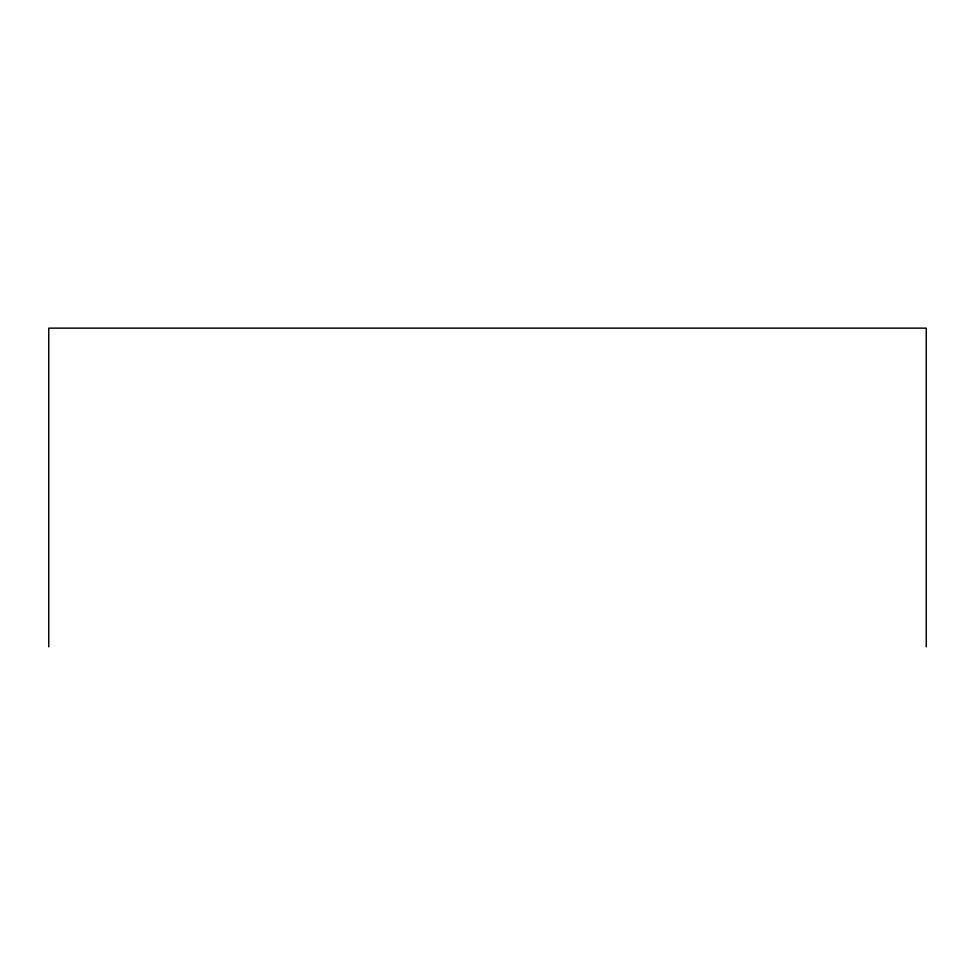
<?xml version="1.0" encoding="UTF-8"?>
<svg xmlns="http://www.w3.org/2000/svg" width="975" height="975" viewBox="0 0 975 975"><rect width="100%" height="100%" fill="white"/><g stroke="black" fill="none" stroke-linecap="round" stroke-linejoin="round"><path stroke-width="1.46" d="M926.25 646.864L926.25 328.136L48.75 328.136L48.75 646.864"/></g></svg>
